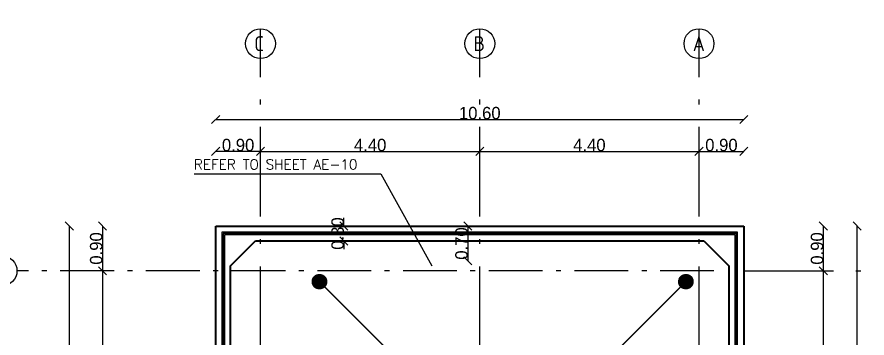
# Model space of a CAD drawing. Extents: x 151242 to 151523, y 158752 to 159354.
# Drawn here: x 151366.72 to 151383.78, y 159037.05 to 159043.49 of the extents above; entities that cross this region are included whole.
import ezdxf

# ---------------------------------------------------------------- set-up
doc = ezdxf.new("R2010")
doc.units = 0
doc.header["$LTSCALE"] = 3
doc.header["$MEASUREMENT"] = 0
doc.header["$PDMODE"] = 2
doc.header["$PDSIZE"] = 0.03
doc.linetypes.add('ACAD_ISO10W100', pattern=[18, 12, -3, 0, -3])
doc.linetypes.add('AUSGEZOGEN', pattern=[0])
doc.layers.get('0').update_dxf_attribs({"linetype": 'CONTINUOUS'})
doc.layers.get('DEFPOINTS').update_dxf_attribs({"linetype": 'CONTINUOUS'})
for name, color, linetype in [('6', 2, 'CONTINUOUS'), ('axis', 8, 'ACAD_ISO10W100'), ('EBENE0', 7, 'AUSGEZOGEN'), ('ELEV', 1, 'CONTINUOUS'), ('HATSH', 252, 'CONTINUOUS'), ('POLI', 3, 'CONTINUOUS'), ('TEXTS', 1, 'CONTINUOUS')]:
    doc.layers.add(name, color=color, linetype=linetype)
doc.layers.add('hah', color=41, linetype='CONTINUOUS', lineweight=9)
doc.styles.add('ISO8', font='iso8')
doc.styles.add('ROMANS', font='romans.shx')
doc.dimstyles.new('mais 1-100 plan', dxfattribs={"dimtxt": 0.25, "dimasz": 0.1635, "dimexe": 0.18, "dimexo": 0.0625, "dimgap": 0, "dimtad": 1, "dimzin": 0, "dimdsep": 46, "dimtxsty": 'Standard', "dimblk": 'OBLIQUE', "dimcen": 0, "dimse1": 1, "dimse2": 1, "dimclrd": 8, "dimclrt": 4, "dimadec": 0, "dimazin": 0, "dimtfac": 1, "dimtix": 1, "dimtofl": 0, "dimtmove": 0, "dimatfit": 3, "dimldrblk": 'OBLIQUE', "dimfxl": 0.18, "dimtolj": 1, "dimtzin": 0, "dimarcsym": 0})

# ---------------------------------------------------------------- blocks, each defined once
blk = doc.blocks.new('_OBLIQUE')
at = {"color": 0, "linetype": 'ByBlock'}
blk.add_line((-0.5, -0.5), (0.5, 0.5), dxfattribs=at)
blk = doc.blocks.new('*D298')
at = {"layer": '6', "color": 8, "linetype": 'Continuous', "lineweight": -2, "transparency": 16777216}
blk.add_line((151371.605, 159040.793), (151370.705, 159040.793), dxfattribs=at)
at = {"layer": 'DEFPOINTS', "color": 0, "linetype": 'Continuous', "transparency": 16777216}
for p in [(151370.705, 159040.793), (151370.705, 159038.688), (151371.605, 159038.688)]:
    blk.add_point(p, dxfattribs=at)
at = {"layer": '6', "color": 8, "linetype": 'Continuous', "lineweight": -2, "transparency": 16777216, "xscale": 0.1635000000000001, "yscale": 0.1635000000000001, "zscale": 0.1635000000000001, "rotation": 180}
blk.add_blockref('_OBLIQUE', (151370.705, 159040.793), dxfattribs=at)
at = {"layer": '6', "color": 8, "linetype": 'Continuous', "lineweight": -2, "transparency": 16777216, "xscale": 0.1635000000000001, "yscale": 0.1635000000000001, "zscale": 0.1635000000000001}
blk.add_blockref('_OBLIQUE', (151371.605, 159040.793), dxfattribs=at)
at = {"layer": '6', "color": 4, "linetype": 'Continuous', "transparency": 16777216, "insert": (151371.155, 159040.918), "char_height": 0.25, "attachment_point": 5}
blk.add_mtext('\\A1;0.90', dxfattribs=at)
blk = doc.blocks.new('*D299')
at = {"layer": '6', "color": 8, "linetype": 'Continuous', "lineweight": -2, "transparency": 16777216}
blk.add_line((151371.605, 159040.793), (151376.005, 159040.793), dxfattribs=at)
at = {"layer": 'DEFPOINTS', "color": 0, "linetype": 'Continuous', "transparency": 16777216}
for p in [(151371.605, 159043.49), (151376.005, 159043.49), (151376.005, 159040.793)]:
    blk.add_point(p, dxfattribs=at)
at = {"layer": '6', "color": 8, "linetype": 'Continuous', "lineweight": -2, "transparency": 16777216, "xscale": 0.1635000000000001, "yscale": 0.1635000000000001, "zscale": 0.1635000000000001, "rotation": 180}
blk.add_blockref('_OBLIQUE', (151371.605, 159040.793), dxfattribs=at)
at = {"layer": '6', "color": 8, "linetype": 'Continuous', "lineweight": -2, "transparency": 16777216, "xscale": 0.1635000000000001, "yscale": 0.1635000000000001, "zscale": 0.1635000000000001}
blk.add_blockref('_OBLIQUE', (151376.005, 159040.793), dxfattribs=at)
at = {"layer": '6', "color": 4, "linetype": 'Continuous', "transparency": 16777216, "insert": (151373.805, 159040.918), "char_height": 0.25, "attachment_point": 5}
blk.add_mtext('\\A1;4.40', dxfattribs=at)
blk = doc.blocks.new('*D300')
at = {"layer": '6', "color": 8, "linetype": 'Continuous', "lineweight": -2, "transparency": 16777216}
blk.add_line((151376.005, 159040.793), (151380.405, 159040.793), dxfattribs=at)
at = {"layer": 'DEFPOINTS', "color": 0, "linetype": 'Continuous', "transparency": 16777216}
for p in [(151376.005, 159040.793), (151380.405, 159040.793), (151380.405, 159040.793)]:
    blk.add_point(p, dxfattribs=at)
at = {"layer": '6', "color": 8, "linetype": 'Continuous', "lineweight": -2, "transparency": 16777216, "xscale": 0.1635000000000001, "yscale": 0.1635000000000001, "zscale": 0.1635000000000001, "rotation": 180}
blk.add_blockref('_OBLIQUE', (151376.005, 159040.793), dxfattribs=at)
at = {"layer": '6', "color": 8, "linetype": 'Continuous', "lineweight": -2, "transparency": 16777216, "xscale": 0.1635000000000001, "yscale": 0.1635000000000001, "zscale": 0.1635000000000001}
blk.add_blockref('_OBLIQUE', (151380.405, 159040.793), dxfattribs=at)
at = {"layer": '6', "color": 4, "linetype": 'Continuous', "transparency": 16777216, "insert": (151378.205, 159040.918), "char_height": 0.25, "attachment_point": 5}
blk.add_mtext('\\A1;4.40', dxfattribs=at)
blk = doc.blocks.new('*D301')
at = {"layer": '6', "color": 8, "linetype": 'Continuous', "lineweight": -2, "transparency": 16777216}
blk.add_line((151380.405, 159040.793), (151381.305, 159040.793), dxfattribs=at)
at = {"layer": 'DEFPOINTS', "color": 0, "linetype": 'Continuous', "transparency": 16777216}
for p in [(151380.405, 159040.793), (151381.305, 159040.793), (151381.305, 159040.793)]:
    blk.add_point(p, dxfattribs=at)
at = {"layer": '6', "color": 8, "linetype": 'Continuous', "lineweight": -2, "transparency": 16777216, "xscale": 0.1635000000000001, "yscale": 0.1635000000000001, "zscale": 0.1635000000000001, "rotation": 180}
blk.add_blockref('_OBLIQUE', (151380.405, 159040.793), dxfattribs=at)
at = {"layer": '6', "color": 8, "linetype": 'Continuous', "lineweight": -2, "transparency": 16777216, "xscale": 0.1635000000000001, "yscale": 0.1635000000000001, "zscale": 0.1635000000000001}
blk.add_blockref('_OBLIQUE', (151381.305, 159040.793), dxfattribs=at)
at = {"layer": '6', "color": 4, "linetype": 'Continuous', "transparency": 16777216, "insert": (151380.855, 159040.918), "char_height": 0.25, "attachment_point": 5}
blk.add_mtext('\\A1;0.90', dxfattribs=at)
blk = doc.blocks.new('*D302')
at = {"layer": '6', "color": 8, "linetype": 'Continuous', "lineweight": -2, "transparency": 16777216}
blk.add_line((151370.705, 159041.434), (151381.305, 159041.434), dxfattribs=at)
at = {"layer": 'DEFPOINTS', "color": 0, "linetype": 'Continuous', "transparency": 16777216}
for p in [(151381.305, 159041.434), (151370.705, 159040.571), (151381.305, 159040.571)]:
    blk.add_point(p, dxfattribs=at)
at = {"layer": '6', "color": 8, "linetype": 'Continuous', "lineweight": -2, "transparency": 16777216, "xscale": 0.1635000000000001, "yscale": 0.1635000000000001, "zscale": 0.1635000000000001, "rotation": 180}
blk.add_blockref('_OBLIQUE', (151370.705, 159041.434), dxfattribs=at)
at = {"layer": '6', "color": 8, "linetype": 'Continuous', "lineweight": -2, "transparency": 16777216, "xscale": 0.1635000000000001, "yscale": 0.1635000000000001, "zscale": 0.1635000000000001}
blk.add_blockref('_OBLIQUE', (151381.305, 159041.434), dxfattribs=at)
at = {"layer": '6', "color": 4, "linetype": 'Continuous', "transparency": 16777216, "insert": (151376.005, 159041.559), "char_height": 0.25, "attachment_point": 5}
blk.add_mtext('\\A1;10.60', dxfattribs=at)
blk = doc.blocks.new('*D308')
at = {"layer": '6', "color": 8, "linetype": 'Continuous', "lineweight": -2, "transparency": 16777216}
blk.add_line((151382.9, 159039.293), (151382.9, 159038.393), dxfattribs=at)
at = {"layer": 'DEFPOINTS', "color": 0, "linetype": 'Continuous', "transparency": 16777216}
for p in [(151381.305, 159039.293), (151381.305, 159038.393), (151382.9, 159038.393)]:
    blk.add_point(p, dxfattribs=at)
at = {"layer": '6', "color": 8, "linetype": 'Continuous', "lineweight": -2, "transparency": 16777216, "xscale": 0.1635000000000001, "yscale": 0.1635000000000001, "zscale": 0.1635000000000001}
for p, rotation in [((151382.9, 159039.293), 90), ((151382.9, 159038.393), 270)]:
    blk.add_blockref('_OBLIQUE', p, dxfattribs=dict(at, rotation=rotation))
at = {"layer": '6', "color": 4, "linetype": 'Continuous', "transparency": 16777216, "insert": (151382.775, 159038.843), "char_height": 0.25, "attachment_point": 5, "rotation": 90}
blk.add_mtext('\\A1;0.90', dxfattribs=at)
blk = doc.blocks.new('*D309')
at = {"layer": '6', "color": 8, "linetype": 'Continuous', "lineweight": -2, "transparency": 16777216}
blk.add_line((151382.9, 159038.393), (151382.9, 159033.993), dxfattribs=at)
at = {"layer": 'DEFPOINTS', "color": 0, "linetype": 'Continuous', "transparency": 16777216}
for p in [(151381.305, 159038.393), (151381.305, 159033.993), (151382.9, 159033.993)]:
    blk.add_point(p, dxfattribs=at)
at = {"layer": '6', "color": 8, "linetype": 'Continuous', "lineweight": -2, "transparency": 16777216, "xscale": 0.1635000000000001, "yscale": 0.1635000000000001, "zscale": 0.1635000000000001}
for p, rotation in [((151382.9, 159038.393), 90), ((151382.9, 159033.993), 270)]:
    blk.add_blockref('_OBLIQUE', p, dxfattribs=dict(at, rotation=rotation))
at = {"layer": '6', "color": 4, "linetype": 'Continuous', "transparency": 16777216, "insert": (151382.775, 159036.193), "char_height": 0.25, "attachment_point": 5, "rotation": 90}
blk.add_mtext('\\A1;4.40', dxfattribs=at)
blk = doc.blocks.new('*D312')
at = {"layer": '6', "color": 8, "linetype": 'Continuous', "lineweight": -2, "transparency": 16777216}
blk.add_line((151383.579, 159028.693), (151383.579, 159039.293), dxfattribs=at)
at = {"layer": 'DEFPOINTS', "color": 0, "linetype": 'Continuous', "transparency": 16777216}
for p in [(151381.305, 159039.293), (151383.579, 159039.293), (151381.305, 159028.693)]:
    blk.add_point(p, dxfattribs=at)
at = {"layer": '6', "color": 8, "linetype": 'Continuous', "lineweight": -2, "transparency": 16777216, "xscale": 0.1635000000000001, "yscale": 0.1635000000000001, "zscale": 0.1635000000000001}
for p, rotation in [((151383.579, 159039.293), 90), ((151383.579, 159028.693), 270)]:
    blk.add_blockref('_OBLIQUE', p, dxfattribs=dict(at, rotation=rotation))
at = {"layer": '6', "color": 4, "linetype": 'Continuous', "transparency": 16777216, "insert": (151383.454, 159033.993), "char_height": 0.25, "attachment_point": 5, "rotation": 90}
blk.add_mtext('\\A1;10.60', dxfattribs=at)
blk = doc.blocks.new('*D313')
at = {"layer": '6', "color": 8, "linetype": 'Continuous', "lineweight": -2, "transparency": 16777216}
blk.add_line((151368.433, 159039.293), (151368.433, 159038.393), dxfattribs=at)
at = {"layer": 'DEFPOINTS', "color": 0, "linetype": 'Continuous', "transparency": 16777216}
for p in [(151366.838, 159039.293), (151366.838, 159038.393), (151368.433, 159038.393)]:
    blk.add_point(p, dxfattribs=at)
at = {"layer": '6', "color": 8, "linetype": 'Continuous', "lineweight": -2, "transparency": 16777216, "xscale": 0.1635000000000001, "yscale": 0.1635000000000001, "zscale": 0.1635000000000001}
for p, rotation in [((151368.433, 159039.293), 90), ((151368.433, 159038.393), 270)]:
    blk.add_blockref('_OBLIQUE', p, dxfattribs=dict(at, rotation=rotation))
at = {"layer": '6', "color": 4, "linetype": 'Continuous', "transparency": 16777216, "insert": (151368.308, 159038.843), "char_height": 0.25, "attachment_point": 5, "rotation": 90}
blk.add_mtext('\\A1;0.90', dxfattribs=at)
blk = doc.blocks.new('*D314')
at = {"layer": '6', "color": 8, "linetype": 'Continuous', "lineweight": -2, "transparency": 16777216}
blk.add_line((151368.433, 159038.393), (151368.433, 159033.993), dxfattribs=at)
at = {"layer": 'DEFPOINTS', "color": 0, "linetype": 'Continuous', "transparency": 16777216}
for p in [(151366.838, 159038.393), (151366.838, 159033.993), (151368.433, 159033.993)]:
    blk.add_point(p, dxfattribs=at)
at = {"layer": '6', "color": 8, "linetype": 'Continuous', "lineweight": -2, "transparency": 16777216, "xscale": 0.1635000000000001, "yscale": 0.1635000000000001, "zscale": 0.1635000000000001}
for p, rotation in [((151368.433, 159038.393), 90), ((151368.433, 159033.993), 270)]:
    blk.add_blockref('_OBLIQUE', p, dxfattribs=dict(at, rotation=rotation))
at = {"layer": '6', "color": 4, "linetype": 'Continuous', "transparency": 16777216, "insert": (151368.308, 159036.193), "char_height": 0.25, "attachment_point": 5, "rotation": 90}
blk.add_mtext('\\A1;4.40', dxfattribs=at)
blk = doc.blocks.new('*D317')
at = {"layer": '6', "color": 8, "linetype": 'Continuous', "lineweight": -2, "transparency": 16777216}
blk.add_line((151367.769, 159028.693), (151367.769, 159039.293), dxfattribs=at)
at = {"layer": 'DEFPOINTS', "color": 0, "linetype": 'Continuous', "transparency": 16777216}
for p in [(151365.495, 159039.293), (151367.769, 159039.293), (151365.495, 159028.693)]:
    blk.add_point(p, dxfattribs=at)
at = {"layer": '6', "color": 8, "linetype": 'Continuous', "lineweight": -2, "transparency": 16777216, "xscale": 0.1635000000000001, "yscale": 0.1635000000000001, "zscale": 0.1635000000000001}
for p, rotation in [((151367.769, 159039.293), 90), ((151367.769, 159028.693), 270)]:
    blk.add_blockref('_OBLIQUE', p, dxfattribs=dict(at, rotation=rotation))
at = {"layer": '6', "color": 4, "linetype": 'Continuous', "transparency": 16777216, "insert": (151367.644, 159033.993), "char_height": 0.25, "attachment_point": 5, "rotation": 90}
blk.add_mtext('\\A1;10.60', dxfattribs=at)
blk = doc.blocks.new('*D324')
at = {"layer": '6', "color": 8, "linetype": 'Continuous', "lineweight": -2, "transparency": 16777216}
for p, q in [((151373.278, 159039.293), (151373.278, 159039.456)), ((151373.278, 159038.993), (151373.278, 159038.829))]:
    blk.add_line(p, q, dxfattribs=at)
at = {"layer": 'DEFPOINTS', "color": 0, "linetype": 'Continuous', "transparency": 16777216}
for p in [(151373.278, 159039.293), (151373.278, 159038.993), (151373.278, 159038.993)]:
    blk.add_point(p, dxfattribs=at)
at = {"layer": '6', "color": 8, "linetype": 'Continuous', "lineweight": -2, "transparency": 16777216, "xscale": 0.1635000000000001, "yscale": 0.1635000000000001, "zscale": 0.1635000000000001}
for p, rotation in [((151373.278, 159039.293), 270), ((151373.278, 159038.993), 90)]:
    blk.add_blockref('_OBLIQUE', p, dxfattribs=dict(at, rotation=rotation))
at = {"layer": '6', "color": 4, "linetype": 'Continuous', "transparency": 16777216, "insert": (151373.153, 159039.143), "char_height": 0.25, "attachment_point": 5, "rotation": 90}
blk.add_mtext('\\A1;0.30', dxfattribs=at)
blk = doc.blocks.new('*D329')
at = {"color": 8, "linetype": 'Continuous', "lineweight": -2, "transparency": 16777216}
blk.add_line((151375.764, 159039.293), (151375.764, 159038.593), dxfattribs=at)
at = {"layer": 'DEFPOINTS', "color": 0, "linetype": 'Continuous', "transparency": 16777216}
for p in [(151375.995, 159039.293), (151375.764, 159038.593), (151375.764, 159038.593)]:
    blk.add_point(p, dxfattribs=at)
at = {"color": 8, "linetype": 'Continuous', "lineweight": -2, "transparency": 16777216, "xscale": 0.1635000000000001, "yscale": 0.1635000000000001, "zscale": 0.1635000000000001}
for p, rotation in [((151375.764, 159039.293), 90), ((151375.764, 159038.593), 270)]:
    blk.add_blockref('_OBLIQUE', p, dxfattribs=dict(at, rotation=rotation))
at = {"color": 4, "linetype": 'Continuous', "transparency": 16777216, "insert": (151375.639, 159038.943), "char_height": 0.25, "attachment_point": 5, "rotation": 90}
blk.add_mtext('\\A1;0.70', dxfattribs=at)

msp = doc.modelspace()

# ---------------------------------------------------------------- hatches: boundary and pattern name
at = {"layer": 'hah', "ltscale": 4}
h = msp.add_hatch(dxfattribs=at)
h.set_pattern_fill('ANSI31', color=256, scale=0.01, angle=17.5, style=0)
h.set_pattern_definition([(62.50002083, (151441.1881074, 158299.0640086), (-0.0011087637513, 0.0005771853634), [])])
h.paths.add_polyline_path([(151372.645, 159038.132, 1), (151372.93, 159038.221, 1)])
h = msp.add_hatch(dxfattribs=at)
h.set_pattern_fill('ANSI31', color=256, scale=0.01, angle=17.5, style=0)
h.set_pattern_definition([(62.50002083, (151448.542018, 158299.064009), (-0.0011087637513, 0.0005771853634), [])])
h.paths.add_polyline_path([(151379.999, 159038.132, 1), (151380.284, 159038.221, 1)])
h = msp.add_hatch(dxfattribs=at)
h.set_pattern_fill('ANSI31', color=8, scale=0.004, angle=107.5, style=0)
h.set_pattern_definition([(152.50002438, (151668.4323991, 159065.536755), (-0.0002308741179, -0.0004435055148), [])])
h.paths.add_polyline_path([(151372.805, 159038.12, 1), (151372.769, 159038.233, 1)])
h = msp.add_hatch(dxfattribs=at)
h.set_pattern_fill('ANSI31', color=8, scale=0.004, angle=107.5, style=0)
h.set_pattern_definition([(152.50002438, (151675.78630963, 159065.53675546), (-0.0002308741179, -0.0004435055148), [])])
h.paths.add_polyline_path([(151380.159, 159038.12, 1), (151380.123, 159038.233, 1)])

# ---------------------------------------------------------------- linework, layer by layer
at = {"layer": 'axis', "ltscale": 0.05}
for p, q in [((151371.605, 159025.483), (151371.605, 159043.255)), ((151376.005, 159025.483), (151376.005, 159043.255)), ((151380.405, 159025.483), (151380.405, 159043.255)), ((151381.305, 159038.393), (151385.017, 159038.393))]:
    msp.add_line(p, q, dxfattribs=at)
at = {"layer": 'axis', "ltscale": 0.03}
msp.add_line((151380.705, 159038.393), (151366.717, 159038.393), dxfattribs=at)
at = {"layer": 'EBENE0', "linetype": 'AUSGEZOGEN', "lineweight": 40}
for p, q in [((151370.705, 159028.693), (151370.705, 159039.293)), ((151370.705, 159039.293), (151381.305, 159039.293)), ((151381.305, 159039.293), (151381.305, 159028.693)), ((151371.005, 159038.493), (151371.505, 159038.993)), ((151371.505, 159038.993), (151380.505, 159038.993)), ((151380.505, 159038.993), (151381.005, 159038.493)), ((151371.005, 159029.493), (151371.005, 159038.493)), ((151381.005, 159038.493), (151381.005, 159029.493))]:
    msp.add_line(p, q, dxfattribs=at)
at = {"layer": 'ELEV'}
for points in [[(151370.83, 159035.675), (151370.83, 159028.818), (151381.18, 159028.818), (151381.18, 159039.168), (151370.83, 159039.168), (151370.83, 159036.443)], [(151370.855, 159035.7), (151370.855, 159028.843), (151381.155, 159028.843), (151381.155, 159039.143), (151370.855, 159039.143), (151370.855, 159036.418)], [(151370.88, 159035.725), (151370.88, 159028.868), (151381.13, 159028.868), (151381.13, 159039.118), (151370.88, 159039.118), (151370.88, 159036.393)]]:
    msp.add_lwpolyline(points, dxfattribs=at)
at = {"layer": 'hah', "ltscale": 4, "const_width": 0.03}
for points in [[(151376.323, 159034.641), (151372.787, 159038.176)], [(151376.606, 159034.641), (151380.141, 159038.176)]]:
    msp.add_lwpolyline(points, dxfattribs=at)
at = {"layer": 'HATSH'}
msp.add_lwpolyline([(151370.27, 159040.344), (151374.02, 159040.344), (151375.042, 159038.493)], dxfattribs=at)
for centre in [(151371.605, 159042.955), (151376.005, 159042.955), (151380.405, 159042.955), (151366.417, 159038.393)]:
    msp.add_circle(centre, 0.3, dxfattribs=at)
at = {"layer": 'TEXTS', "color": 2}
msp.add_line((151370.705, 159039.293), (151370.705, 159036.443), dxfattribs=at)

# ---------------------------------------------------------------- texts
at = {"layer": 'EBENE0', "color": 3, "style": 'ISO8'}
for s, p in [('C', (151371.48, 159042.805)), ('B', (151375.88, 159042.805)), ('A', (151380.28, 159042.805))]:
    msp.add_text(s, height=0.3, dxfattribs=at).set_placement(p)
at = {"layer": 'POLI', "color": 6, "style": 'ROMANS'}
msp.add_text('REFER TO SHEET AE-10', height=0.2, dxfattribs=at).set_placement((151370.268, 159040.43))

# ---------------------------------------------------------------- dimensions: what is measured, and where the dimension line sits
at = {"color": 2, "linetype": 'Continuous'}
dim = msp.add_linear_dim(base=(151375.764, 159038.593), p1=(151375.995, 159039.293), p2=(151375.764, 159038.593), angle=90, dimstyle='mais 1-100 plan', override={"dimfxlon": 1, "dimarcsym": 1}, dxfattribs=at)
dim.commit()
dim.dimension.update_dxf_attribs({"geometry": '*D329', "text_midpoint": (151375.639, 159038.943)})
at = {"layer": '6', "color": 2, "linetype": 'Continuous'}
for p1, p2, distance, picture, middle in [((151371.605, 159043.49), (151376.005, 159043.49), -2.697, '*D299', (151373.805, 159040.918)), ((151370.705, 159040.571), (151381.305, 159040.571), 0.862, '*D302', (151376.005, 159041.559)), ((151371.605, 159038.688), (151370.705, 159038.688), -2.105, '*D298', (151371.155, 159040.918)), ((151376.005, 159040.793), (151380.405, 159040.793), 0, '*D300', (151378.205, 159040.918)), ((151380.405, 159040.793), (151381.305, 159040.793), 0, '*D301', (151380.855, 159040.918)), ((151373.278, 159039.293), (151373.278, 159038.993), 0, '*D324', (151373.153, 159039.143)), ((151365.495, 159028.693), (151365.495, 159039.293), -2.274, '*D317', (151367.644, 159033.993)), ((151366.838, 159039.293), (151366.838, 159038.393), 1.595, '*D313', (151368.308, 159038.843)), ((151381.305, 159039.293), (151381.305, 159038.393), 1.595, '*D308', (151382.775, 159038.843)), ((151381.305, 159028.693), (151381.305, 159039.293), -2.274, '*D312', (151383.454, 159033.993)), ((151366.838, 159038.393), (151366.838, 159033.993), 1.595, '*D314', (151368.308, 159036.193)), ((151381.305, 159038.393), (151381.305, 159033.993), 1.595, '*D309', (151382.775, 159036.193))]:
    dim = msp.add_aligned_dim(p1=p1, p2=p2, distance=distance, dimstyle='mais 1-100 plan', override={"dimfxlon": 1, "dimarcsym": 1}, dxfattribs=at)
    dim.commit()
    dim.dimension.update_dxf_attribs({"geometry": picture, "text_midpoint": middle})

doc.saveas('drawing.dxf')
